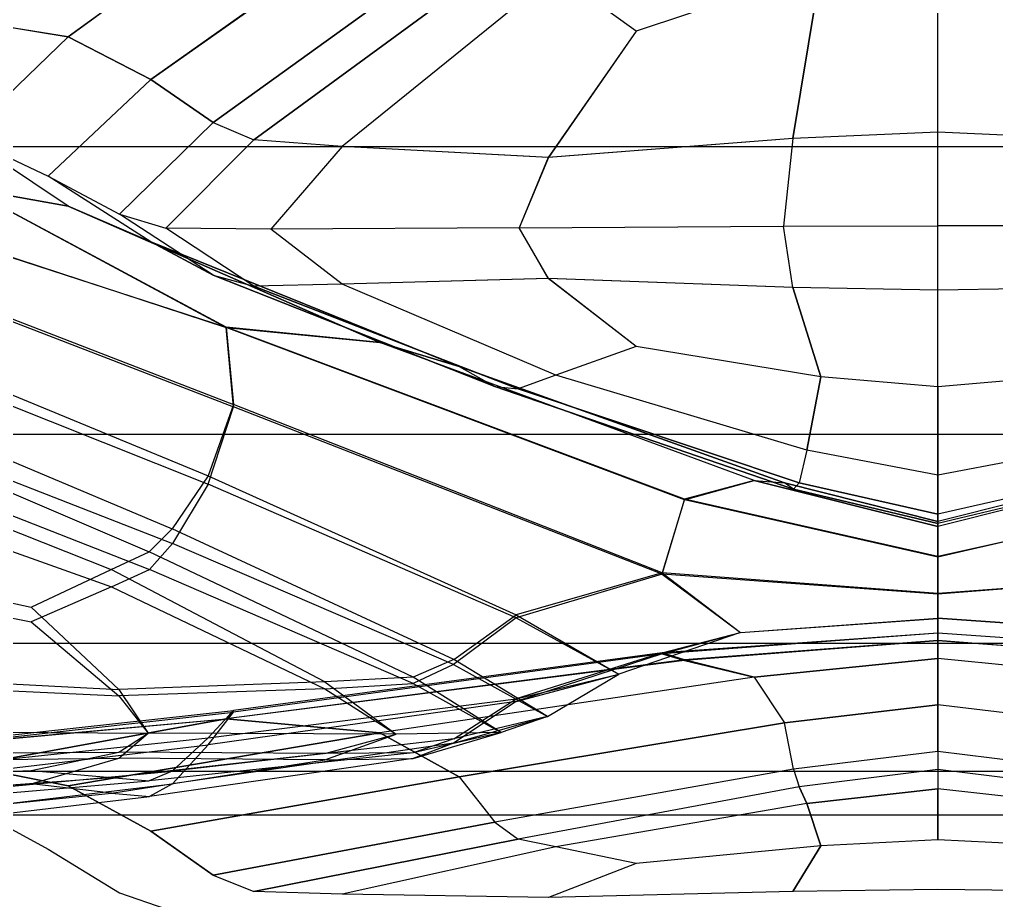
# Model space of a CAD drawing. Extents: x 11992 to 29481, y -6727 to 6811.
# Drawn here: x 12608.275 to 12612.216, y 1259.784 to 1263.338 of the extents above; entities that cross this region are included whole.
import ezdxf

# ---------------------------------------------------------------- set-up
doc = ezdxf.new("R2010")
doc.units = 0
doc.header["$MEASUREMENT"] = 0
doc.layers.get('0').update_dxf_attribs({"color": 8, "linetype": 'CONTINUOUS'})

msp = doc.modelspace()

# ---------------------------------------------------------------- linework, layer by layer
for p, q in [((12611.9796, 1261.1698, -1746.221), (12611.9796, 1266.3322, -1754.7864)), ((12611.9796, 1261.8562, -1731.8497), (12611.9796, 1264.3317, -1727.9716)), ((12609.729, 1264.1889, -1752.1943), (12608.4715, 1263.2683, -1751.0275)), ((12608.4715, 1263.2686, -1729.8383), (12609.729, 1264.1889, -1728.6714)), ((12608.8049, 1263.0962, -1729.772), (12610.0484, 1263.9781, -1728.6808)), ((12610.0484, 1263.9779, -1752.1851), (12608.8049, 1263.0962, -1751.0938)), ((12610.1924, 1263.743, -1752.1421), (12609.0566, 1262.9228, -1751.149)), ((12609.0566, 1262.9228, -1729.7169), (12610.1924, 1263.743, -1728.7237)), ((12610.2859, 1263.6333, -1752.09), (12609.2197, 1262.853, -1751.1602)), ((12609.2197, 1262.853, -1729.7055), (12610.2859, 1263.6333, -1728.7759)), ((12611.5071, 1263.5389, -1728.8869), (12610.7623, 1263.2917, -1729.1708)), ((12611.5071, 1263.5389, -1751.979), (12610.7623, 1263.2917, -1751.6951)), ((12611.5071, 1263.5389, -1728.8869), (12611.395, 1262.8578, -1729.6967)), ((12611.395, 1262.8578, -1751.1692), (12611.5071, 1263.5389, -1751.979)), ((12610.439, 1263.5244, -1751.9628), (12609.5764, 1262.8261, -1751.1358)), ((12610.439, 1263.5244, -1728.903), (12609.5764, 1262.8261, -1729.73)), ((12610.7623, 1263.2917, -1729.1708), (12610.439, 1263.5244, -1728.903)), ((12610.7623, 1263.2917, -1751.6951), (12610.439, 1263.5244, -1751.9628)), ((12608.4715, 1263.2683, -1751.0275), (12608.0634, 1263.3348, -1750.9826)), ((12608.0634, 1263.3348, -1729.8831), (12608.4715, 1263.2686, -1729.8383)), ((12608.4715, 1263.2686, -1729.8383), (12608.0519, 1262.8654, -1730.3941)), ((12608.4715, 1263.2683, -1751.0275), (12608.0519, 1262.8654, -1750.4718)), ((12608.4715, 1263.2686, -1729.8383), (12608.8049, 1263.0962, -1729.772)), ((12608.8049, 1263.0962, -1751.0938), (12608.4715, 1263.2683, -1751.0275)), ((12610.7623, 1263.2917, -1729.1708), (12610.408, 1262.7812, -1729.7818)), ((12610.7623, 1263.2917, -1751.6951), (12610.4085, 1262.7812, -1751.084)), ((12608.8049, 1263.0962, -1751.0938), (12608.39, 1262.7064, -1750.5636)), ((12608.8049, 1263.0962, -1729.772), (12608.39, 1262.7064, -1730.3022)), ((12608.8049, 1263.0962, -1729.772), (12609.0566, 1262.9228, -1729.7169)), ((12609.0566, 1262.9228, -1751.149), (12608.8049, 1263.0962, -1751.0938)), ((12609.0566, 1262.9228, -1751.149), (12608.678, 1262.5535, -1750.6518)), ((12609.0566, 1262.9228, -1729.7169), (12608.678, 1262.5535, -1730.2141)), ((12609.0566, 1262.9228, -1751.149), (12609.2197, 1262.853, -1751.1602)), ((12609.0566, 1262.9228, -1729.7169), (12609.2197, 1262.853, -1729.7055)), ((12608.4715, 1262.5855, -1749.8448), (12608.0519, 1262.8654, -1750.4718)), ((12608.0519, 1262.8654, -1730.3941), (12608.39, 1262.7064, -1730.3022)), ((12608.0519, 1262.8654, -1750.4718), (12608.39, 1262.7064, -1750.5636)), ((12608.4715, 1262.5857, -1731.021), (12608.0519, 1262.8654, -1730.3941)), ((12611.9796, 1262.8835, -1729.6683), (12611.395, 1262.8578, -1729.6967)), ((12611.9796, 1262.8835, -1751.1976), (12611.395, 1262.8578, -1751.1692)), ((12612.5647, 1262.8578, -1729.6967), (12611.9796, 1262.8835, -1729.6683)), ((12612.5647, 1262.8578, -1751.1692), (12611.9796, 1262.8835, -1751.1976)), ((12651.3116, 1262.8249, -1730.3704), (12606.3119, 1262.8249, -1730.3704)), ((12651.3116, 1262.8249, -1750.4951), (12606.3119, 1262.8249, -1750.4951)), ((12609.2197, 1262.853, -1751.1602), (12608.8645, 1262.4973, -1750.6844)), ((12609.2197, 1262.853, -1729.7055), (12608.8645, 1262.4973, -1730.1815)), ((12609.5764, 1262.8261, -1751.1358), (12609.2197, 1262.853, -1751.1602)), ((12609.5764, 1262.8261, -1729.73), (12609.2197, 1262.853, -1729.7055)), ((12609.5764, 1262.8261, -1751.1358), (12609.2888, 1262.493, -1750.6867)), ((12609.5764, 1262.8261, -1729.73), (12609.2888, 1262.493, -1730.1792)), ((12610.408, 1262.7812, -1729.7818), (12609.5764, 1262.8261, -1729.73)), ((12610.4085, 1262.7812, -1751.084), (12609.5764, 1262.8261, -1751.1358)), ((12611.395, 1262.8578, -1729.6967), (12610.408, 1262.7812, -1729.7818)), ((12611.395, 1262.8578, -1751.1692), (12610.4085, 1262.7812, -1751.084)), ((12611.395, 1262.8578, -1729.6967), (12611.3574, 1262.5044, -1730.1857)), ((12611.395, 1262.8578, -1751.1692), (12611.3574, 1262.5044, -1750.6802)), ((12610.408, 1262.7812, -1729.7818), (12610.2902, 1262.4977, -1730.1818)), ((12610.4085, 1262.7812, -1751.084), (12610.2902, 1262.4977, -1750.6839)), ((12608.8049, 1262.442, -1749.9608), (12608.39, 1262.7064, -1750.5636)), ((12608.8049, 1262.442, -1730.9051), (12608.39, 1262.7064, -1730.3022)), ((12608.39, 1262.7064, -1730.3022), (12608.678, 1262.5535, -1730.2141)), ((12608.39, 1262.7064, -1750.5636), (12608.678, 1262.5535, -1750.6518)), ((12608.4715, 1262.5857, -1731.021), (12608.0634, 1262.6577, -1731.0559)), ((12609.1091, 1262.0967, -1732.4097), (12608.0634, 1262.6577, -1731.0559)), ((12608.0634, 1262.6575, -1749.8097), (12609.1091, 1262.0963, -1748.4556)), ((12608.0634, 1262.6575, -1749.8097), (12608.4715, 1262.5855, -1749.8448)), ((12609.729, 1262.0355, -1732.4015), (12608.4715, 1262.5857, -1731.021)), ((12608.8049, 1262.442, -1730.9051), (12608.4715, 1262.5857, -1731.021)), ((12608.4715, 1262.5855, -1749.8448), (12609.729, 1262.0352, -1748.4642)), ((12608.4715, 1262.5855, -1749.8448), (12608.8049, 1262.442, -1749.9608)), ((12608.678, 1262.5535, -1750.6518), (12608.8645, 1262.4973, -1750.6844)), ((12609.0566, 1262.3077, -1730.7825), (12608.678, 1262.5535, -1730.2141)), ((12609.0566, 1262.3077, -1750.0833), (12608.678, 1262.5535, -1750.6518)), ((12608.678, 1262.5535, -1730.2141), (12608.8645, 1262.4973, -1730.1815)), ((12607.7425, 1262.5426, -1749.4781), (12609.1091, 1262.0963, -1748.4556)), ((12607.7425, 1262.5409, -1731.387), (12609.1091, 1262.0967, -1732.4097)), ((12611.3574, 1262.5044, -1730.1857), (12611.9796, 1262.5066, -1730.187)), ((12611.3574, 1262.5044, -1750.6802), (12611.9796, 1262.5066, -1750.6789)), ((12612.6024, 1262.5044, -1750.6802), (12611.9796, 1262.5066, -1750.6789)), ((12612.6019, 1262.5044, -1730.1857), (12611.9796, 1262.5066, -1730.187)), ((12609.2888, 1262.493, -1730.1792), (12608.8645, 1262.4973, -1730.1815)), ((12609.2888, 1262.493, -1750.6867), (12608.8645, 1262.4973, -1750.6844)), ((12609.2197, 1262.2629, -1750.1382), (12608.8645, 1262.4973, -1750.6844)), ((12609.2197, 1262.2629, -1730.7276), (12608.8645, 1262.4973, -1730.1815)), ((12610.2902, 1262.4977, -1750.6839), (12609.2888, 1262.493, -1750.6867)), ((12610.2902, 1262.4977, -1730.1818), (12609.2888, 1262.493, -1730.1792)), ((12609.5764, 1262.2705, -1730.692), (12609.2888, 1262.493, -1730.1792)), ((12609.5764, 1262.2705, -1750.1738), (12609.2888, 1262.493, -1750.6867)), ((12610.2902, 1262.4977, -1750.6839), (12611.3574, 1262.5044, -1750.6802)), ((12610.2902, 1262.4977, -1730.1818), (12611.3574, 1262.5044, -1730.1857)), ((12610.4085, 1262.2932, -1750.2386), (12610.2902, 1262.4977, -1750.6839)), ((12610.408, 1262.2932, -1730.6273), (12610.2902, 1262.4977, -1730.1818)), ((12611.395, 1262.2577, -1750.1296), (12611.3574, 1262.5044, -1750.6802)), ((12611.395, 1262.2577, -1730.7363), (12611.3574, 1262.5044, -1730.1857)), ((12608.8049, 1262.442, -1749.9608), (12610.0484, 1261.9379, -1748.6516)), ((12608.8049, 1262.442, -1749.9608), (12609.0566, 1262.3077, -1750.0833)), ((12609.0566, 1262.3077, -1730.7825), (12608.8049, 1262.442, -1730.9051)), ((12610.0484, 1261.9379, -1732.2142), (12608.8049, 1262.442, -1730.9051)), ((12607.7496, 1262.3218, -1731.7823), (12609.1386, 1261.7849, -1733.0153)), ((12607.7501, 1262.3108, -1749.0821), (12609.1386, 1261.7761, -1747.8495)), ((12610.1924, 1261.8576, -1731.9894), (12609.0566, 1262.3077, -1730.7825)), ((12609.0566, 1262.3077, -1730.7825), (12609.2197, 1262.2629, -1730.7276)), ((12609.0566, 1262.3077, -1750.0833), (12610.1924, 1261.8576, -1748.8764)), ((12609.0566, 1262.3077, -1750.0833), (12609.2197, 1262.2629, -1750.1382)), ((12609.5764, 1262.2705, -1730.692), (12609.2197, 1262.2629, -1730.7276)), ((12609.5764, 1262.2705, -1750.1738), (12609.2197, 1262.2629, -1750.1382)), ((12610.4085, 1262.2932, -1750.2386), (12609.5764, 1262.2705, -1750.1738)), ((12610.408, 1262.2932, -1730.6273), (12609.5764, 1262.2705, -1730.692)), ((12610.439, 1261.9034, -1731.7103), (12609.5764, 1262.2705, -1730.692)), ((12610.439, 1261.9034, -1749.1556), (12609.5764, 1262.2705, -1750.1738)), ((12610.7623, 1262.019, -1731.3749), (12610.408, 1262.2932, -1730.6273)), ((12611.395, 1262.2577, -1730.7363), (12610.408, 1262.2932, -1730.6273)), ((12611.395, 1262.2577, -1750.1296), (12610.4085, 1262.2932, -1750.2386)), ((12610.7623, 1262.019, -1749.4909), (12610.4085, 1262.2932, -1750.2386)), ((12610.2859, 1261.8481, -1731.8683), (12609.2197, 1262.2629, -1730.7276)), ((12609.2197, 1262.2629, -1750.1382), (12610.2859, 1261.8478, -1748.9976)), ((12611.9796, 1262.246, -1750.0932), (12611.395, 1262.2577, -1750.1296)), ((12611.9796, 1262.246, -1730.7727), (12611.395, 1262.2577, -1730.7363)), ((12611.395, 1262.2577, -1730.7363), (12611.5071, 1261.8969, -1731.731)), ((12611.5071, 1261.8969, -1749.1349), (12611.395, 1262.2577, -1750.1296)), ((12612.5647, 1262.2577, -1750.1296), (12611.9796, 1262.246, -1750.0932)), ((12612.5647, 1262.2577, -1730.7363), (12611.9796, 1262.246, -1730.7727)), ((12609.729, 1262.0355, -1732.4015), (12609.1091, 1262.0967, -1732.4097)), ((12609.1091, 1262.0967, -1732.4097), (12609.1386, 1261.7849, -1733.0153)), ((12610.9568, 1261.4027, -1734.0854), (12609.1091, 1262.0967, -1732.4097)), ((12609.1091, 1262.0963, -1748.4556), (12609.729, 1262.0352, -1748.4642)), ((12610.9568, 1261.4005, -1746.7798), (12609.1091, 1262.0963, -1748.4556)), ((12609.1386, 1261.7761, -1747.8495), (12609.1091, 1262.0963, -1748.4556)), ((12607.7239, 1262.0383, -1732.0773), (12609.0356, 1261.4973, -1733.2935)), ((12611.2382, 1261.479, -1733.8156), (12609.729, 1262.0355, -1732.4015)), ((12610.0484, 1261.9379, -1732.2142), (12609.729, 1262.0355, -1732.4015)), ((12609.729, 1262.0352, -1748.4642), (12610.0484, 1261.9379, -1748.6516)), ((12611.2382, 1261.4783, -1747.0501), (12609.729, 1262.0352, -1748.4642)), ((12610.7623, 1262.019, -1731.3749), (12610.439, 1261.9034, -1731.7103)), ((12610.7623, 1262.019, -1749.4909), (12610.439, 1261.9034, -1749.1556)), ((12611.5071, 1261.8969, -1749.1349), (12610.7623, 1262.019, -1749.4909)), ((12611.5071, 1261.8969, -1731.731), (12610.7623, 1262.019, -1731.3749)), ((12607.7243, 1261.9861, -1748.787), (12609.0356, 1261.464, -1747.5716)), ((12611.3602, 1261.4697, -1733.4611), (12610.0484, 1261.9379, -1732.2142)), ((12610.0484, 1261.9379, -1748.6516), (12610.1924, 1261.8576, -1748.8764)), ((12610.0484, 1261.9379, -1748.6516), (12611.3602, 1261.4697, -1747.4048)), ((12610.0484, 1261.9379, -1732.2142), (12610.1924, 1261.8576, -1731.9894)), ((12610.439, 1261.9034, -1731.7103), (12610.2859, 1261.8481, -1731.8683)), ((12610.439, 1261.9034, -1749.1556), (12610.2859, 1261.8478, -1748.9976)), ((12611.4503, 1261.6013, -1732.5839), (12610.439, 1261.9034, -1731.7103)), ((12611.4503, 1261.6013, -1748.2819), (12610.439, 1261.9034, -1749.1556)), ((12611.4503, 1261.6013, -1748.2819), (12611.5071, 1261.8969, -1749.1349)), ((12611.5071, 1261.8969, -1731.731), (12611.4503, 1261.6013, -1732.5839)), ((12611.9796, 1261.8562, -1749.0162), (12611.5071, 1261.8969, -1749.1349)), ((12611.9796, 1261.8562, -1731.8497), (12611.5071, 1261.8969, -1731.731)), ((12612.4522, 1261.8969, -1749.1349), (12611.9796, 1261.8562, -1749.0162)), ((12612.4522, 1261.8969, -1731.731), (12611.9796, 1261.8562, -1731.8497)), ((12611.3965, 1261.4435, -1733.134), (12610.1924, 1261.8576, -1731.9894)), ((12610.1924, 1261.8576, -1731.9894), (12610.2859, 1261.8481, -1731.8683)), ((12610.1924, 1261.8576, -1748.8764), (12611.3965, 1261.4435, -1747.7319)), ((12610.1924, 1261.8576, -1748.8764), (12610.2859, 1261.8478, -1748.9976)), ((12611.4198, 1261.469, -1732.9465), (12610.2859, 1261.8481, -1731.8683)), ((12610.2859, 1261.8478, -1748.9976), (12611.4198, 1261.469, -1747.9193)), ((12611.9796, 1261.8562, -1731.8497), (12611.9796, 1261.1714, -1734.6438)), ((12607.6876, 1261.7904, -1732.2907), (12608.8912, 1261.283, -1733.3962)), ((12609.1386, 1261.7849, -1733.0153), (12609.0356, 1261.4973, -1733.2935)), ((12609.0356, 1261.464, -1747.5716), (12609.1386, 1261.7761, -1747.8495)), ((12610.8667, 1261.1059, -1734.6585), (12609.1386, 1261.7849, -1733.0153)), ((12610.8667, 1261.1006, -1746.2061), (12609.1386, 1261.7761, -1747.8495)), ((12607.6891, 1261.6948, -1748.5743), (12608.8916, 1261.2239, -1747.4699)), ((12651.3121, 1261.6645, -1748.1327), (12606.3119, 1261.6645, -1748.1327)), ((12651.3121, 1261.6645, -1732.7327), (12606.3119, 1261.6645, -1732.7327)), ((12607.6643, 1261.6766, -1732.4415), (12608.7977, 1261.1912, -1733.4753)), ((12611.4503, 1261.6013, -1732.5839), (12611.4198, 1261.469, -1732.9465)), ((12611.4503, 1261.6013, -1748.2819), (12611.4198, 1261.469, -1747.9193)), ((12611.9796, 1261.5007, -1732.8751), (12611.4503, 1261.6013, -1732.5839)), ((12611.9796, 1261.5007, -1747.9906), (12611.4503, 1261.6013, -1748.2819)), ((12612.5094, 1261.6013, -1732.5839), (12611.9796, 1261.5007, -1732.8751)), ((12612.5094, 1261.6013, -1748.2819), (12611.9796, 1261.5007, -1747.9906)), ((12607.6657, 1261.5631, -1748.4256), (12608.7987, 1261.1199, -1747.3925)), ((12607.6342, 1261.5167, -1732.7926), (12608.6446, 1261.1202, -1733.6268)), ((12609.0356, 1261.4973, -1733.2935), (12608.8912, 1261.283, -1733.3962)), ((12609.0356, 1261.4973, -1733.2935), (12610.2788, 1260.9366, -1734.579)), ((12609.0356, 1261.464, -1747.5716), (12608.8916, 1261.2239, -1747.4699)), ((12610.2778, 1260.9242, -1746.2865), (12609.0356, 1261.464, -1747.5716)), ((12611.2382, 1261.479, -1733.8156), (12610.9568, 1261.4027, -1734.0854)), ((12610.9568, 1261.4005, -1746.7798), (12611.2382, 1261.4783, -1747.0501)), ((12611.9796, 1261.2935, -1734.287), (12611.2382, 1261.479, -1733.8156)), ((12611.2382, 1261.479, -1733.8156), (12611.3602, 1261.4697, -1733.4611)), ((12611.2382, 1261.4783, -1747.0501), (12611.9796, 1261.293, -1746.5787)), ((12611.2382, 1261.4783, -1747.0501), (12611.3602, 1261.4697, -1747.4048)), ((12611.3965, 1261.4435, -1733.134), (12611.3602, 1261.4697, -1733.4611)), ((12611.3965, 1261.4435, -1747.7319), (12611.3602, 1261.4697, -1747.4048)), ((12611.9796, 1261.3138, -1733.8766), (12611.3602, 1261.4697, -1733.4611)), ((12611.3602, 1261.4697, -1747.4048), (12611.9796, 1261.3138, -1746.9893)), ((12611.3965, 1261.4435, -1733.134), (12611.4198, 1261.469, -1732.9465)), ((12611.3965, 1261.4435, -1747.7319), (12611.4198, 1261.469, -1747.9193)), ((12611.9796, 1261.3057, -1733.5155), (12611.3965, 1261.4435, -1733.134)), ((12611.3965, 1261.4435, -1747.7319), (12611.9796, 1261.3057, -1747.3504)), ((12611.9796, 1261.3424, -1733.306), (12611.4198, 1261.469, -1732.9465)), ((12611.4198, 1261.469, -1747.9193), (12611.9796, 1261.3424, -1747.5598)), ((12612.7211, 1261.479, -1733.8156), (12611.9796, 1261.2935, -1734.287)), ((12612.7211, 1261.479, -1747.05), (12611.9796, 1261.293, -1746.5787)), ((12612.599, 1261.4697, -1733.4611), (12611.9796, 1261.3138, -1733.8766)), ((12612.599, 1261.4697, -1747.4048), (12611.9796, 1261.3138, -1746.9893)), ((12612.5394, 1261.469, -1732.9465), (12611.9796, 1261.3424, -1733.306)), ((12612.5394, 1261.469, -1747.9193), (12611.9796, 1261.3424, -1747.5598)), ((12612.5628, 1261.4435, -1733.134), (12611.9796, 1261.3057, -1733.5155)), ((12612.5628, 1261.4435, -1747.7319), (12611.9796, 1261.3057, -1747.3504)), ((12607.6352, 1261.4106, -1748.0768), (12608.6456, 1261.0491, -1747.2427)), ((12610.9568, 1261.4027, -1734.0854), (12610.8667, 1261.1059, -1734.6585)), ((12610.8667, 1261.1006, -1746.2061), (12610.9568, 1261.4005, -1746.7798)), ((12611.9796, 1261.1714, -1734.6438), (12610.9568, 1261.4027, -1734.0854)), ((12611.9796, 1261.1698, -1746.221), (12610.9568, 1261.4005, -1746.7798)), ((12613.0029, 1261.4027, -1746.7795), (12611.9796, 1261.1698, -1746.221)), ((12613.0025, 1261.4027, -1734.0854), (12611.9796, 1261.1714, -1734.6438)), ((12608.8912, 1261.283, -1733.3962), (12608.7977, 1261.1912, -1733.4753)), ((12610.0265, 1260.7559, -1734.5709), (12608.8912, 1261.283, -1733.3962)), ((12608.8916, 1261.2239, -1747.4699), (12608.7987, 1261.1199, -1747.3925)), ((12610.0256, 1260.7356, -1746.2958), (12608.8916, 1261.2239, -1747.4699)), ((12608.6446, 1261.1202, -1733.6268), (12608.7977, 1261.1912, -1733.4753)), ((12609.863, 1260.6855, -1734.578), (12608.7977, 1261.1912, -1733.4753)), ((12611.9796, 1260.3854, -1736.9499), (12611.9796, 1261.1714, -1734.6438)), ((12611.9796, 1261.1698, -1746.221), (12611.9796, 1260.2342, -1743.264)), ((12607.577, 1261.1299, -1733.6073), (12608.3213, 1260.9678, -1733.9467)), ((12608.3213, 1260.9678, -1733.9467), (12608.6446, 1261.1202, -1733.6268)), ((12609.5068, 1260.6657, -1734.6087), (12608.6446, 1261.1202, -1733.6268)), ((12608.6456, 1261.0491, -1747.2427), (12608.7987, 1261.1199, -1747.3925)), ((12609.8625, 1260.66, -1746.2895), (12608.7987, 1261.1199, -1747.3925)), ((12610.8667, 1261.1006, -1746.2061), (12610.2778, 1260.9242, -1746.2865)), ((12610.8667, 1261.1059, -1734.6585), (12610.2788, 1260.9366, -1734.579)), ((12611.9796, 1261.0227, -1734.9611), (12610.8667, 1261.1059, -1734.6585)), ((12610.8667, 1261.1059, -1734.6585), (12611.1838, 1260.8655, -1735.2367)), ((12611.9796, 1261.0205, -1745.903), (12610.8667, 1261.1006, -1746.2061)), ((12610.8667, 1261.1006, -1746.2061), (12611.1838, 1260.8648, -1745.6267)), ((12613.0926, 1261.1063, -1734.6586), (12611.9796, 1261.0227, -1734.9611)), ((12613.0931, 1261.1044, -1746.2055), (12611.9796, 1261.0205, -1745.903)), ((12607.5779, 1261.0565, -1747.264), (12608.3223, 1260.9087, -1746.9243)), ((12608.6456, 1261.0491, -1747.2427), (12608.3223, 1260.9087, -1746.9243)), ((12608.6456, 1261.0491, -1747.2427), (12609.5068, 1260.6378, -1746.2599)), ((12608.3213, 1260.9678, -1733.9467), (12608.6756, 1260.6359, -1734.6706)), ((12610.0265, 1260.7559, -1734.5709), (12610.2788, 1260.9366, -1734.579)), ((12610.2788, 1260.9366, -1734.579), (12610.6927, 1260.6974, -1735.1921)), ((12608.3223, 1260.9087, -1746.9243), (12608.6756, 1260.6099, -1746.1994)), ((12610.2778, 1260.9242, -1746.2865), (12610.0256, 1260.7356, -1746.2958)), ((12610.2778, 1260.9242, -1746.2865), (12610.6927, 1260.697, -1745.6721)), ((12611.1838, 1260.8655, -1735.2367), (12611.9796, 1260.9228, -1735.252)), ((12611.1838, 1260.8648, -1745.6267), (12611.9796, 1260.922, -1745.6113)), ((12612.7755, 1260.8677, -1735.2375), (12611.9796, 1260.9228, -1735.252)), ((12612.7755, 1260.867, -1745.6264), (12611.9796, 1260.922, -1745.6113)), ((12611.1838, 1260.8655, -1735.2367), (12610.6927, 1260.6974, -1735.1921)), ((12611.1838, 1260.8648, -1745.6267), (12610.6927, 1260.697, -1745.6721)), ((12610.8667, 1260.7799, -1735.8564), (12611.1838, 1260.8655, -1735.2367)), ((12610.8667, 1260.7838, -1745.0057), (12611.1838, 1260.8648, -1745.6267)), ((12611.9796, 1260.8631, -1745.3094), (12610.8667, 1260.7838, -1745.0057)), ((12611.9796, 1260.8622, -1735.5538), (12610.8667, 1260.7799, -1735.8564)), ((12613.0926, 1260.7842, -1745.0056), (12611.9796, 1260.8631, -1745.3094)), ((12613.0931, 1260.7838, -1735.8578), (12611.9796, 1260.8622, -1735.5538)), ((12651.3121, 1260.8207, -1745.6397), (12606.3124, 1260.8207, -1745.6397)), ((12651.3121, 1260.8207, -1735.2257), (12606.3124, 1260.8207, -1735.2257)), ((12611.9796, 1260.8333, -1744.9604), (12610.9568, 1260.7544, -1744.361)), ((12611.9796, 1260.8324, -1735.9039), (12610.9568, 1260.753, -1736.5032)), ((12613.0025, 1260.7544, -1744.361), (12611.9796, 1260.8333, -1744.9604)), ((12613.0029, 1260.7547, -1736.5039), (12611.9796, 1260.8324, -1735.9039)), ((12610.8667, 1260.7838, -1745.0057), (12609.1386, 1260.5503, -1743.2432)), ((12610.8667, 1260.7799, -1735.8564), (12609.1386, 1260.5434, -1737.6173)), ((12610.8667, 1260.7799, -1735.8564), (12610.2778, 1260.5871, -1735.8378)), ((12610.8667, 1260.7838, -1745.0057), (12610.2788, 1260.5976, -1745.0215)), ((12610.9568, 1260.7544, -1744.361), (12610.8667, 1260.7838, -1745.0057)), ((12610.8667, 1260.7799, -1735.8564), (12610.9568, 1260.753, -1736.5032)), ((12610.9568, 1260.7544, -1744.361), (12609.1091, 1260.5174, -1742.5628)), ((12610.9568, 1260.753, -1736.5032), (12609.1091, 1260.5177, -1738.3024)), ((12610.0256, 1260.7356, -1746.2958), (12609.8625, 1260.66, -1746.2895)), ((12610.0265, 1260.7559, -1734.5709), (12609.863, 1260.6855, -1734.578)), ((12610.0256, 1260.7356, -1746.2958), (12610.4042, 1260.5267, -1745.7181)), ((12610.4042, 1260.527, -1735.1468), (12610.0265, 1260.7559, -1734.5709)), ((12611.2382, 1260.6855, -1744.0893), (12610.9568, 1260.7544, -1744.361)), ((12610.9568, 1260.753, -1736.5032), (12611.2382, 1260.6851, -1736.7762)), ((12611.9796, 1260.7606, -1744.5902), (12611.2382, 1260.6855, -1744.0893)), ((12611.2382, 1260.6851, -1736.7762), (12611.9796, 1260.7604, -1736.2752)), ((12612.7211, 1260.6855, -1744.0893), (12611.9796, 1260.7606, -1744.5902)), ((12612.7211, 1260.6858, -1736.7764), (12611.9796, 1260.7604, -1736.2752)), ((12610.2778, 1260.5871, -1735.8378), (12610.6927, 1260.6974, -1735.1921)), ((12610.2788, 1260.5976, -1745.0215), (12610.6927, 1260.697, -1745.6721)), ((12610.4042, 1260.527, -1735.1468), (12610.6927, 1260.6974, -1735.1921)), ((12610.4042, 1260.5267, -1745.7181), (12610.6927, 1260.697, -1745.6721)), ((12607.6895, 1260.6867, -1734.5681), (12608.6756, 1260.6359, -1734.6706)), ((12607.6895, 1260.6567, -1746.3029), (12608.6756, 1260.6099, -1746.1994)), ((12609.5068, 1260.6657, -1734.6087), (12608.6756, 1260.6359, -1734.6706)), ((12609.863, 1260.6855, -1734.578), (12609.5068, 1260.6657, -1734.6087)), ((12609.5068, 1260.6657, -1734.6087), (12609.7938, 1260.4557, -1735.1277)), ((12609.5068, 1260.6378, -1746.2599), (12609.8625, 1260.66, -1746.2895)), ((12611.2382, 1260.6855, -1744.0893), (12609.729, 1260.4605, -1742.5864)), ((12611.2382, 1260.6851, -1736.7762), (12609.729, 1260.4605, -1738.2793)), ((12609.8625, 1260.66, -1746.2895), (12610.2177, 1260.4621, -1745.7354)), ((12610.2177, 1260.4624, -1735.1295), (12609.863, 1260.6855, -1734.578)), ((12611.2382, 1260.6855, -1744.0893), (12611.3602, 1260.5003, -1743.7868)), ((12611.2382, 1260.6851, -1736.7762), (12611.3602, 1260.5003, -1737.0791)), ((12609.5068, 1260.6378, -1746.2599), (12608.6756, 1260.6099, -1746.1994)), ((12608.6756, 1260.6359, -1734.6706), (12608.7934, 1260.4593, -1735.129)), ((12609.5068, 1260.6378, -1746.2599), (12609.7938, 1260.4555, -1745.7371)), ((12608.6756, 1260.6099, -1746.1994), (12608.7934, 1260.459, -1745.7366)), ((12609.0356, 1260.4404, -1743.6279), (12610.2788, 1260.5976, -1745.0215)), ((12610.2778, 1260.5871, -1735.8378), (12609.0356, 1260.4118, -1737.2206)), ((12610.2778, 1260.5871, -1735.8378), (12610.0256, 1260.419, -1735.7516)), ((12610.0265, 1260.4369, -1745.1049), (12610.2788, 1260.5976, -1745.0215)), ((12607.7496, 1260.3987, -1741.907), (12609.1386, 1260.5503, -1743.2432)), ((12607.7501, 1260.3901, -1738.9522), (12609.1386, 1260.5434, -1737.6173)), ((12609.1386, 1260.5503, -1743.2432), (12609.0356, 1260.4404, -1743.6279)), ((12609.0356, 1260.4118, -1737.2206), (12609.1386, 1260.5434, -1737.6173)), ((12609.1091, 1260.5174, -1742.5628), (12609.1386, 1260.5503, -1743.2432)), ((12609.1386, 1260.5434, -1737.6173), (12609.1091, 1260.5177, -1738.3024)), ((12611.9796, 1260.573, -1744.2247), (12611.3602, 1260.5003, -1743.7868)), ((12611.3602, 1260.5003, -1737.0791), (12611.9796, 1260.573, -1736.6411)), ((12612.599, 1260.5003, -1743.7868), (12611.9796, 1260.573, -1744.2247)), ((12612.599, 1260.5003, -1737.0791), (12611.9796, 1260.573, -1736.6411)), ((12607.7425, 1260.3927, -1739.411), (12609.1091, 1260.5177, -1738.3024)), ((12607.7425, 1260.3908, -1741.455), (12609.1091, 1260.5174, -1742.5628)), ((12608.0634, 1260.3265, -1739.7557), (12609.1091, 1260.5177, -1738.3024)), ((12609.1091, 1260.5174, -1742.5628), (12608.0634, 1260.3265, -1741.11)), ((12609.1091, 1260.5177, -1738.3024), (12609.729, 1260.4605, -1738.2793)), ((12609.729, 1260.4605, -1742.5864), (12609.1091, 1260.5174, -1742.5628)), ((12610.0256, 1260.419, -1735.7516), (12610.4042, 1260.527, -1735.1468)), ((12610.4042, 1260.5267, -1745.7181), (12610.0265, 1260.4369, -1745.1049)), ((12610.0484, 1260.2824, -1738.3927), (12611.3602, 1260.5003, -1737.0791)), ((12611.3602, 1260.5003, -1743.7868), (12610.0484, 1260.2824, -1742.473)), ((12610.4042, 1260.527, -1735.1468), (12610.2177, 1260.4624, -1735.1295)), ((12610.4042, 1260.5267, -1745.7181), (12610.2177, 1260.4621, -1745.7354)), ((12611.3965, 1260.3141, -1743.5166), (12611.3602, 1260.5003, -1743.7868)), ((12611.3965, 1260.3141, -1737.3492), (12611.3602, 1260.5003, -1737.0791)), ((12607.7267, 1260.4657, -1745.7353), (12608.7934, 1260.459, -1745.7366)), ((12607.7267, 1260.4655, -1735.1313), (12608.7934, 1260.4593, -1735.129)), ((12608.4715, 1260.2466, -1739.7501), (12609.729, 1260.4605, -1738.2793)), ((12609.729, 1260.4605, -1742.5864), (12608.4715, 1260.2466, -1741.1157)), ((12608.6756, 1260.3584, -1735.6052), (12608.7934, 1260.4593, -1735.129)), ((12608.6756, 1260.383, -1745.2512), (12608.7934, 1260.459, -1745.7366)), ((12609.7938, 1260.4557, -1735.1277), (12608.7934, 1260.4593, -1735.129)), ((12609.7938, 1260.4555, -1745.7371), (12608.7934, 1260.459, -1745.7366)), ((12609.729, 1260.4605, -1738.2793), (12610.0484, 1260.2824, -1738.3927)), ((12610.0484, 1260.2824, -1742.473), (12609.729, 1260.4605, -1742.5864)), ((12610.2177, 1260.4624, -1735.1295), (12609.7938, 1260.4557, -1735.1277)), ((12610.2177, 1260.4621, -1745.7354), (12609.7938, 1260.4555, -1745.7371)), ((12609.8625, 1260.3567, -1735.7082), (12610.2177, 1260.4624, -1735.1295)), ((12610.2177, 1260.4621, -1745.7354), (12609.863, 1260.3796, -1745.1464)), ((12607.7239, 1260.301, -1742.3041), (12609.0356, 1260.4404, -1743.6279)), ((12609.0356, 1260.4404, -1743.6279), (12608.8912, 1260.306, -1743.8241)), ((12610.0265, 1260.4369, -1745.1049), (12608.8912, 1260.306, -1743.8241)), ((12610.0256, 1260.419, -1735.7516), (12608.8916, 1260.2547, -1737.0125)), ((12609.5068, 1260.3522, -1735.6716), (12609.7938, 1260.4557, -1735.1277)), ((12609.5068, 1260.3777, -1745.1828), (12609.7938, 1260.4555, -1745.7371)), ((12610.0256, 1260.419, -1735.7516), (12609.8625, 1260.3567, -1735.7082)), ((12610.0265, 1260.4369, -1745.1049), (12609.863, 1260.3796, -1745.1464)), ((12607.6895, 1260.3758, -1745.1371), (12608.6756, 1260.383, -1745.2512)), ((12607.7243, 1260.2564, -1738.5342), (12609.0356, 1260.4118, -1737.2206)), ((12608.3213, 1260.3083, -1744.4584), (12608.6756, 1260.383, -1745.2512)), ((12609.5068, 1260.3777, -1745.1828), (12608.6756, 1260.383, -1745.2512)), ((12609.863, 1260.3796, -1745.1464), (12608.7977, 1260.2664, -1743.9384)), ((12609.0356, 1260.4118, -1737.2206), (12608.8916, 1260.2547, -1737.0125)), ((12609.863, 1260.3796, -1745.1464), (12609.5068, 1260.3777, -1745.1828)), ((12611.9796, 1260.3854, -1736.9499), (12611.3965, 1260.3141, -1737.3492)), ((12611.9796, 1260.3854, -1743.916), (12611.3965, 1260.3141, -1743.5166)), ((12612.5628, 1260.3141, -1737.3492), (12611.9796, 1260.3854, -1736.9499)), ((12612.5628, 1260.3141, -1743.5166), (12611.9796, 1260.3854, -1743.916)), ((12611.9796, 1260.3854, -1736.9499), (12611.9796, 1260.0292, -1738.6676)), ((12607.6895, 1260.3472, -1735.7182), (12608.6756, 1260.3584, -1735.6052)), ((12608.3223, 1260.2545, -1736.3823), (12608.6756, 1260.3584, -1735.6052)), ((12609.5068, 1260.3777, -1745.1828), (12608.6446, 1260.2805, -1744.1052)), ((12608.6456, 1260.217, -1736.7283), (12609.5068, 1260.3522, -1735.6716)), ((12609.5068, 1260.3522, -1735.6716), (12608.6756, 1260.3584, -1735.6052)), ((12609.8625, 1260.3567, -1735.7082), (12608.7987, 1260.2034, -1736.8934)), ((12609.5068, 1260.3522, -1735.6716), (12609.8625, 1260.3567, -1735.7082)), ((12651.3121, 1260.3048, -1743.0588), (12606.3119, 1260.3048, -1743.0588)), ((12651.3121, 1260.3048, -1737.8066), (12606.3119, 1260.3048, -1737.8066)), ((12607.577, 1260.2793, -1744.0834), (12608.3213, 1260.3083, -1744.4584)), ((12607.6881, 1260.1927, -1742.613), (12608.8912, 1260.306, -1743.8241)), ((12608.0634, 1260.3265, -1739.7557), (12608.4715, 1260.2466, -1739.7501)), ((12608.4715, 1260.2466, -1741.1157), (12608.0634, 1260.3265, -1741.11)), ((12608.3213, 1260.3083, -1744.4584), (12608.6446, 1260.2805, -1744.1052)), ((12608.8912, 1260.306, -1743.8241), (12608.7977, 1260.2664, -1743.9384)), ((12611.3965, 1260.3141, -1743.5166), (12610.1924, 1260.1004, -1742.3184)), ((12611.3965, 1260.3141, -1737.3492), (12610.1924, 1260.1004, -1738.5475)), ((12611.3965, 1260.3141, -1743.5166), (12611.4198, 1260.2423, -1743.3417)), ((12611.3965, 1260.3141, -1737.3492), (12611.4198, 1260.2423, -1737.5241)), ((12611.9796, 1260.3126, -1737.1497), (12611.4198, 1260.2423, -1737.5241)), ((12611.9796, 1260.3126, -1743.7162), (12611.4198, 1260.2423, -1743.3417)), ((12612.5394, 1260.2423, -1737.5241), (12611.9796, 1260.3126, -1737.1497)), ((12612.5394, 1260.2423, -1743.3417), (12611.9796, 1260.3126, -1743.7162)), ((12607.6342, 1260.2068, -1743.1845), (12608.6446, 1260.2805, -1744.1052)), ((12607.6647, 1260.1696, -1742.8004), (12608.7977, 1260.2664, -1743.9384)), ((12608.6446, 1260.2805, -1744.1052), (12608.7977, 1260.2664, -1743.9384)), ((12608.8049, 1260.0644, -1739.7787), (12610.0484, 1260.2824, -1738.3927)), ((12610.0484, 1260.2824, -1742.473), (12608.8049, 1260.0644, -1741.0871)), ((12610.0484, 1260.2824, -1738.3927), (12610.1924, 1260.1004, -1738.5475)), ((12610.0484, 1260.2824, -1742.473), (12610.1924, 1260.1004, -1742.3184)), ((12607.5779, 1260.2127, -1736.7505), (12608.3223, 1260.2545, -1736.3823)), ((12607.6891, 1260.1105, -1738.2043), (12608.8916, 1260.2547, -1737.0125)), ((12608.6456, 1260.217, -1736.7283), (12608.3223, 1260.2545, -1736.3823)), ((12608.8049, 1260.0644, -1741.0871), (12608.4715, 1260.2466, -1741.1157)), ((12608.4715, 1260.2466, -1739.7501), (12608.8049, 1260.0644, -1739.7787)), ((12608.4715, 1260.2466, -1739.7501), (12608.4715, 1260.2466, -1741.1157)), ((12608.8916, 1260.2547, -1737.0125), (12608.7987, 1260.2034, -1736.8934)), ((12611.4198, 1260.2423, -1743.3417), (12610.2859, 1260.0313, -1742.2183)), ((12611.4198, 1260.2423, -1737.5241), (12610.2859, 1260.0313, -1738.6475)), ((12611.4503, 1260.1758, -1742.9614), (12611.4198, 1260.2423, -1743.3417)), ((12611.4198, 1260.2423, -1737.5241), (12611.4503, 1260.1758, -1737.9044)), ((12611.4503, 1260.1758, -1737.9044), (12611.9796, 1260.2342, -1737.6019)), ((12611.9796, 1260.2342, -1743.264), (12611.4503, 1260.1758, -1742.9614)), ((12612.5094, 1260.1758, -1737.9044), (12611.9796, 1260.2342, -1737.6019)), ((12612.5094, 1260.1758, -1742.9614), (12611.9796, 1260.2342, -1743.264)), ((12611.9796, 1260.0292, -1738.6676), (12611.9796, 1260.2342, -1743.264)), ((12607.6352, 1260.1131, -1737.6315), (12608.6456, 1260.217, -1736.7283)), ((12607.6657, 1260.0709, -1738.0097), (12608.7987, 1260.2034, -1736.8934)), ((12608.6456, 1260.217, -1736.7283), (12608.7987, 1260.2034, -1736.8934)), ((12608.0519, 1260.1755, -1740.4329), (12608.39, 1259.9917, -1740.4329)), ((12611.4503, 1260.1758, -1737.9044), (12610.439, 1260.0005, -1738.8122)), ((12611.4503, 1260.1758, -1742.9614), (12610.439, 1260.0005, -1742.0537)), ((12611.4503, 1260.1758, -1737.9044), (12611.5071, 1260.0051, -1738.7908)), ((12611.5071, 1260.0051, -1742.075), (12611.4503, 1260.1758, -1742.9614)), ((12651.3116, 1260.1286, -1740.4327), (12606.3119, 1260.1286, -1740.4327)), ((12609.0566, 1259.8866, -1741.0482), (12608.8049, 1260.0644, -1741.0871)), ((12608.8049, 1260.0644, -1739.7787), (12609.0566, 1259.8866, -1739.8176)), ((12608.8049, 1260.0644, -1739.7787), (12608.8049, 1260.0644, -1741.0871)), ((12609.0566, 1259.8866, -1739.8176), (12610.1924, 1260.1004, -1738.5475)), ((12610.1924, 1260.1004, -1742.3184), (12609.0566, 1259.8866, -1741.0482)), ((12610.1924, 1260.1004, -1738.5475), (12610.2859, 1260.0313, -1738.6475)), ((12610.1924, 1260.1004, -1742.3184), (12610.2859, 1260.0313, -1742.2183)), ((12610.2859, 1260.0313, -1742.2183), (12609.2197, 1259.8205, -1741.023)), ((12609.2197, 1259.8205, -1739.8428), (12610.2859, 1260.0313, -1738.6475)), ((12610.439, 1260.0005, -1738.8122), (12610.2859, 1260.0313, -1738.6475)), ((12610.439, 1260.0005, -1742.0537), (12610.2859, 1260.0313, -1742.2183)), ((12611.9796, 1260.0292, -1738.6676), (12611.5071, 1260.0051, -1738.7908)), ((12611.9796, 1260.0292, -1742.1982), (12611.5071, 1260.0051, -1742.075)), ((12612.4522, 1260.0051, -1742.075), (12611.9796, 1260.0292, -1742.1982)), ((12612.4522, 1260.0051, -1738.7908), (12611.9796, 1260.0292, -1738.6676)), ((12608.39, 1259.9917, -1740.4329), (12608.678, 1259.8155, -1740.4329)), ((12610.439, 1260.0005, -1738.8122), (12609.5764, 1259.8093, -1739.8775)), ((12610.439, 1260.0005, -1742.0537), (12609.5764, 1259.8093, -1740.9884)), ((12610.7623, 1259.9331, -1739.1604), (12610.439, 1260.0005, -1738.8122)), ((12610.7623, 1259.9331, -1741.7055), (12610.439, 1260.0005, -1742.0537)), ((12611.5071, 1260.0051, -1742.075), (12610.7623, 1259.9331, -1741.7055)), ((12611.5071, 1260.0051, -1738.7908), (12610.7623, 1259.9331, -1739.1604)), ((12611.395, 1259.8203, -1741.0332), (12611.5071, 1260.0051, -1742.075)), ((12611.5071, 1260.0051, -1738.7908), (12611.395, 1259.8203, -1739.8327)), ((12610.7623, 1259.9331, -1739.1604), (12610.4085, 1259.7965, -1739.9449)), ((12610.7623, 1259.9331, -1741.7055), (12610.4085, 1259.7965, -1740.921)), ((12609.0566, 1259.8866, -1741.0482), (12609.2197, 1259.8205, -1741.023)), ((12609.0566, 1259.8866, -1739.8176), (12609.2197, 1259.8205, -1739.8428)), ((12609.0566, 1259.8866, -1739.8176), (12609.0566, 1259.8866, -1741.0482)), ((12611.9796, 1259.8282, -1741.0706), (12611.395, 1259.8203, -1741.0332)), ((12611.9796, 1259.8282, -1739.7953), (12611.395, 1259.8203, -1739.8327)), ((12612.5647, 1259.8203, -1739.8327), (12611.9796, 1259.8282, -1739.7953)), ((12612.5647, 1259.8203, -1741.0332), (12611.9796, 1259.8282, -1741.0706)), ((12608.678, 1259.8155, -1740.4329), (12608.8645, 1259.7502, -1740.4329)), ((12609.5764, 1259.8093, -1740.9884), (12609.2197, 1259.8205, -1741.023)), ((12609.2197, 1259.8205, -1739.8428), (12609.2197, 1259.8205, -1741.023)), ((12609.5764, 1259.8093, -1739.8775), (12609.2197, 1259.8205, -1739.8428)), ((12610.4085, 1259.7965, -1740.921), (12609.5764, 1259.8093, -1740.9884)), ((12610.4085, 1259.7965, -1739.9449), (12609.5764, 1259.8093, -1739.8775)), ((12609.5764, 1259.8093, -1739.8775), (12609.5764, 1259.8093, -1740.9884)), ((12611.395, 1259.8203, -1741.0332), (12610.4085, 1259.7965, -1740.921)), ((12611.395, 1259.8203, -1739.8327), (12610.4085, 1259.7965, -1739.9449)), ((12610.4085, 1259.7965, -1739.9449), (12610.4085, 1259.7965, -1740.921)), ((12611.395, 1259.8203, -1739.8327), (12611.395, 1259.8203, -1741.0332))]:
    msp.add_line(p, q)

doc.saveas('drawing.dxf')
